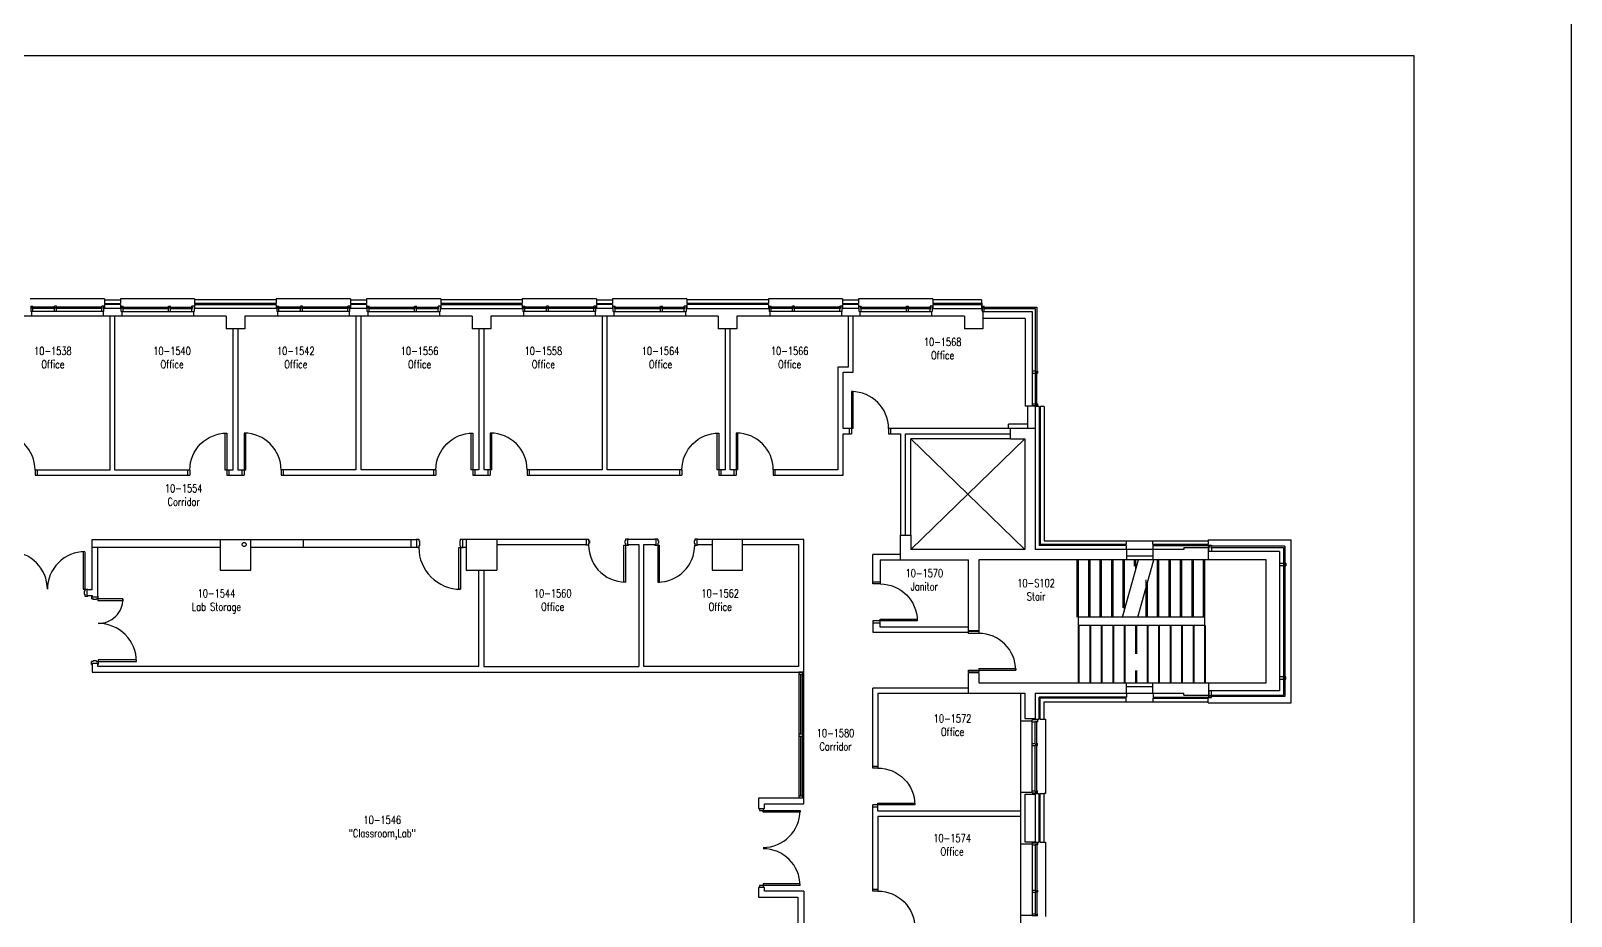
# Model space of a CAD drawing. Extents: x 11182 to 734459, y -1391328 to 152085.
# Drawn here: x 166715 to 204274, y -1089940 to -1068347 of the extents above; entities that cross this region are included whole.
import ezdxf
from ezdxf.enums import TextEntityAlignment as Align

# ---------------------------------------------------------------- set-up
doc = ezdxf.new("R2010")
doc.units = 0
doc.header["$LTSCALE"] = 500
doc.header["$MEASUREMENT"] = 0
doc.layers.add('0_Defpoints', color=106, linetype='CONTINUOUS', plot=False)
for name, color, linetype in [('0_room_data', 7, 'CONTINUOUS'), ('1_Wall_Exist', 251, 'CONTINUOUS'), ('3_Text', 7, 'CONTINUOUS')]:
    doc.layers.add(name, color=color, linetype=linetype)
doc.styles.add('1_200', font='simplex.shx', dxfattribs={"width": 0.75, "height": 460})

# ---------------------------------------------------------------- blocks, each defined once
blk = doc.blocks.new('room_data')
at = {"layer": '3_Text', "style": '1_200', "width": 0.75}
for tag, p in [('ROOMNUM', (0, 0)), ('ROOMUSE', (0, -575))]:
    blk.add_attdef(tag, text='', height=345, dxfattribs=at).set_placement(p, align=Align.MIDDLE_CENTER)

msp = doc.modelspace()

# ---------------------------------------------------------------- linework, layer by layer
at = {"layer": '0_Defpoints'}
msp.add_line((204274, -1033261), (204274, -1136702), dxfattribs=at)
msp.add_lwpolyline([(142803, -1068952), (200437, -1068952), (200437, -1105967), (142803, -1105967)], close=True, dxfattribs=at)
at = {"layer": '1_Wall_Exist'}
for p, q in [((168510, -1074882), (166700, -1074882)), ((168510, -1074882), (168510, -1074997)), ((168510, -1074907), (168900, -1074907)), ((168900, -1074882), (168900, -1074997)), ((170710, -1074882), (168900, -1074882)), ((170710, -1074882), (170710, -1074997)), ((172700, -1074907), (170710, -1074907)), ((172700, -1074882), (172700, -1074997)), ((174510, -1074882), (172700, -1074882)), ((174510, -1074882), (174510, -1074997)), ((174510, -1074907), (174900, -1074907)), ((174900, -1074882), (174900, -1074997)), ((176710, -1074882), (174900, -1074882)), ((176710, -1074882), (176710, -1074997)), ((178700, -1074907), (176710, -1074907)), ((178700, -1074882), (178700, -1074997)), ((180510, -1074882), (178700, -1074882)), ((180510, -1074882), (180510, -1074997)), ((180510, -1074907), (180900, -1074907)), ((180900, -1074882), (180900, -1074997)), ((182710, -1074882), (180900, -1074882)), ((182710, -1074882), (182710, -1074997)), ((184700, -1074907), (182710, -1074907)), ((184700, -1074882), (184700, -1074997)), ((186510, -1074882), (184700, -1074882)), ((186510, -1074882), (186510, -1074997)), ((186510, -1074907), (186900, -1074907)), ((186900, -1074882), (186900, -1074997)), ((188710, -1074882), (186900, -1074882)), ((188710, -1074882), (188710, -1074997)), ((189900, -1074907), (188710, -1074907)), ((189900, -1074907), (189900, -1074997)), ((171479, -1075303), (165931, -1075303)), ((166715, -1075066), (166715, -1075195)), ((166715, -1075066), (166765, -1075066)), ((168495, -1075195), (166715, -1075195)), ((166731, -1075195), (166731, -1075303)), ((167304, -1075085), (166752, -1075085)), ((166752, -1075122), (166752, -1075085)), ((167304, -1075122), (166752, -1075122)), ((166765, -1075085), (166765, -1075066)), ((166765, -1075195), (166765, -1075122)), ((167340, -1075066), (167290, -1075066)), ((167290, -1075085), (167290, -1075066)), ((167290, -1075195), (167290, -1075122)), ((167304, -1075122), (167304, -1075085)), ((168459, -1075085), (167329, -1075085)), ((167329, -1075122), (167329, -1075085)), ((168459, -1075122), (167329, -1075122)), ((167340, -1075085), (167340, -1075066)), ((167340, -1075195), (167340, -1075122)), ((168495, -1075066), (168445, -1075066)), ((168445, -1075085), (168445, -1075066)), ((168445, -1075195), (168445, -1075122)), ((168459, -1075122), (168459, -1075085)), ((168479, -1075195), (168479, -1075303)), ((168495, -1075195), (168495, -1075066)), ((168915, -1075122), (168495, -1075122)), ((168510, -1074997), (168900, -1074997)), ((168900, -1075022), (168510, -1075022)), ((168510, -1075022), (168510, -1075122)), ((168643, -1075303), (168643, -1079058)), ((168768, -1079058), (168768, -1075303)), ((168900, -1075022), (168900, -1075122)), ((168915, -1075066), (168965, -1075066)), ((168915, -1075195), (168915, -1075066)), ((168915, -1075195), (170695, -1075195)), ((168931, -1075195), (168931, -1075303)), ((168952, -1075085), (170082, -1075085)), ((168952, -1075122), (168952, -1075085)), ((168952, -1075122), (170082, -1075122)), ((168965, -1075085), (168965, -1075066)), ((168965, -1075195), (168965, -1075122)), ((170070, -1075066), (170120, -1075066)), ((170070, -1075085), (170070, -1075066)), ((170070, -1075195), (170070, -1075122)), ((170082, -1075122), (170082, -1075085)), ((170107, -1075085), (170659, -1075085)), ((170107, -1075122), (170107, -1075085)), ((170107, -1075122), (170659, -1075122)), ((170120, -1075085), (170120, -1075066)), ((170120, -1075195), (170120, -1075122)), ((170695, -1075066), (170645, -1075066)), ((170645, -1075085), (170645, -1075066)), ((170645, -1075195), (170645, -1075122)), ((170659, -1075122), (170659, -1075085)), ((170679, -1075195), (170679, -1075303)), ((170695, -1075066), (170695, -1075195)), ((172715, -1075122), (170695, -1075122)), ((172700, -1074997), (170710, -1074997)), ((170710, -1075022), (172700, -1075022)), ((170710, -1075022), (170710, -1075122)), ((171479, -1075303), (171479, -1075613)), ((171931, -1075303), (171931, -1075613)), ((177479, -1075303), (171931, -1075303)), ((172700, -1075022), (172700, -1075122)), ((172715, -1075066), (172715, -1075195)), ((172715, -1075066), (172765, -1075066)), ((174495, -1075195), (172715, -1075195)), ((172731, -1075195), (172731, -1075303)), ((173304, -1075085), (172752, -1075085)), ((172752, -1075122), (172752, -1075085)), ((173304, -1075122), (172752, -1075122)), ((172765, -1075085), (172765, -1075066)), ((172765, -1075195), (172765, -1075122)), ((173340, -1075066), (173290, -1075066)), ((173290, -1075085), (173290, -1075066)), ((173290, -1075195), (173290, -1075122)), ((173304, -1075122), (173304, -1075085)), ((174459, -1075085), (173329, -1075085)), ((173329, -1075122), (173329, -1075085)), ((174459, -1075122), (173329, -1075122)), ((173340, -1075085), (173340, -1075066)), ((173340, -1075195), (173340, -1075122)), ((174495, -1075066), (174445, -1075066)), ((174445, -1075085), (174445, -1075066)), ((174445, -1075195), (174445, -1075122)), ((174459, -1075122), (174459, -1075085)), ((174479, -1075195), (174479, -1075303)), ((174495, -1075195), (174495, -1075066)), ((174915, -1075122), (174495, -1075122)), ((174510, -1074997), (174900, -1074997)), ((174900, -1075022), (174510, -1075022)), ((174510, -1075022), (174510, -1075122)), ((174643, -1075303), (174643, -1079057)), ((174768, -1079057), (174768, -1075303)), ((174900, -1075022), (174900, -1075122)), ((174915, -1075066), (174965, -1075066)), ((174915, -1075195), (174915, -1075066)), ((174915, -1075195), (176695, -1075195)), ((174931, -1075195), (174931, -1075303)), ((174952, -1075085), (176082, -1075085)), ((174952, -1075122), (174952, -1075085)), ((174952, -1075122), (176082, -1075122)), ((174965, -1075085), (174965, -1075066)), ((174965, -1075195), (174965, -1075122)), ((176070, -1075066), (176120, -1075066)), ((176070, -1075085), (176070, -1075066)), ((176070, -1075195), (176070, -1075122)), ((176082, -1075122), (176082, -1075085)), ((176107, -1075085), (176659, -1075085)), ((176107, -1075122), (176107, -1075085)), ((176107, -1075122), (176659, -1075122)), ((176120, -1075085), (176120, -1075066)), ((176120, -1075195), (176120, -1075122)), ((176695, -1075066), (176645, -1075066)), ((176645, -1075085), (176645, -1075066)), ((176645, -1075195), (176645, -1075122)), ((176659, -1075122), (176659, -1075085)), ((176679, -1075195), (176679, -1075303)), ((176695, -1075066), (176695, -1075195)), ((176695, -1075122), (178715, -1075122)), ((178700, -1074997), (176710, -1074997)), ((176710, -1075022), (178700, -1075022)), ((176710, -1075022), (176710, -1075122)), ((177479, -1075303), (177479, -1075613)), ((177931, -1075303), (177931, -1075613)), ((183479, -1075303), (177931, -1075303)), ((178700, -1075022), (178700, -1075122)), ((178715, -1075066), (178715, -1075195)), ((178715, -1075066), (178765, -1075066)), ((180495, -1075195), (178715, -1075195)), ((178731, -1075195), (178731, -1075303)), ((179304, -1075085), (178752, -1075085)), ((178752, -1075122), (178752, -1075085)), ((179304, -1075122), (178752, -1075122)), ((178765, -1075085), (178765, -1075066)), ((178765, -1075195), (178765, -1075122)), ((179340, -1075066), (179290, -1075066)), ((179290, -1075085), (179290, -1075066)), ((179290, -1075195), (179290, -1075122)), ((179304, -1075122), (179304, -1075085)), ((180459, -1075085), (179329, -1075085)), ((179329, -1075122), (179329, -1075085)), ((180459, -1075122), (179329, -1075122)), ((179340, -1075085), (179340, -1075066)), ((179340, -1075195), (179340, -1075122)), ((180495, -1075066), (180445, -1075066)), ((180445, -1075085), (180445, -1075066)), ((180445, -1075195), (180445, -1075122)), ((180459, -1075122), (180459, -1075085)), ((180479, -1075195), (180479, -1075303)), ((180495, -1075195), (180495, -1075066)), ((180915, -1075122), (180495, -1075122)), ((180510, -1074997), (180900, -1074997)), ((180900, -1075022), (180510, -1075022)), ((180510, -1075022), (180510, -1075122)), ((180643, -1075303), (180643, -1079056)), ((180768, -1079056), (180768, -1075303)), ((180900, -1075022), (180900, -1075122)), ((180915, -1075066), (180965, -1075066)), ((180915, -1075195), (180915, -1075066)), ((180915, -1075195), (182695, -1075195)), ((180931, -1075195), (180931, -1075303)), ((180952, -1075085), (182082, -1075085)), ((180952, -1075122), (180952, -1075085)), ((180952, -1075122), (182082, -1075122)), ((180965, -1075085), (180965, -1075066)), ((180965, -1075195), (180965, -1075122)), ((182070, -1075066), (182120, -1075066)), ((182070, -1075085), (182070, -1075066)), ((182070, -1075195), (182070, -1075122)), ((182082, -1075122), (182082, -1075085)), ((182107, -1075085), (182659, -1075085)), ((182107, -1075122), (182107, -1075085)), ((182107, -1075122), (182659, -1075122)), ((182120, -1075085), (182120, -1075066)), ((182120, -1075195), (182120, -1075122)), ((182695, -1075066), (182645, -1075066)), ((182645, -1075085), (182645, -1075066)), ((182645, -1075195), (182645, -1075122)), ((182659, -1075122), (182659, -1075085)), ((182679, -1075195), (182679, -1075303)), ((182695, -1075066), (182695, -1075195)), ((182695, -1075122), (184715, -1075122)), ((184700, -1074997), (182710, -1074997)), ((184700, -1075022), (182710, -1075022)), ((182710, -1075022), (182710, -1075122)), ((183479, -1075303), (183479, -1075613)), ((183931, -1075303), (183931, -1075613)), ((189479, -1075303), (183931, -1075303)), ((184700, -1075022), (184700, -1075122)), ((184715, -1075066), (184715, -1075195)), ((184715, -1075066), (184765, -1075066)), ((186495, -1075195), (184715, -1075195)), ((184731, -1075195), (184731, -1075303)), ((185304, -1075085), (184752, -1075085)), ((184752, -1075122), (184752, -1075085)), ((185304, -1075122), (184752, -1075122)), ((184765, -1075085), (184765, -1075066)), ((184765, -1075195), (184765, -1075122)), ((185340, -1075066), (185290, -1075066)), ((185290, -1075085), (185290, -1075066)), ((185290, -1075195), (185290, -1075122)), ((185304, -1075122), (185304, -1075085)), ((186459, -1075085), (185329, -1075085)), ((185329, -1075122), (185329, -1075085)), ((186459, -1075122), (185329, -1075122)), ((185340, -1075085), (185340, -1075066)), ((185340, -1075195), (185340, -1075122)), ((186495, -1075066), (186445, -1075066)), ((186445, -1075085), (186445, -1075066)), ((186445, -1075195), (186445, -1075122)), ((186459, -1075122), (186459, -1075085)), ((186479, -1075195), (186479, -1075303)), ((186495, -1075195), (186495, -1075066)), ((186915, -1075122), (186495, -1075122)), ((186510, -1074997), (186900, -1074997)), ((186900, -1075022), (186510, -1075022)), ((186510, -1075022), (186510, -1075122)), ((186643, -1075303), (186643, -1076547)), ((186768, -1076672), (186768, -1075303)), ((186900, -1075022), (186900, -1075122)), ((186915, -1075066), (186965, -1075066)), ((186915, -1075195), (186915, -1075066)), ((186915, -1075195), (188695, -1075195)), ((186931, -1075195), (186931, -1075303)), ((186952, -1075085), (188082, -1075085)), ((186952, -1075122), (186952, -1075085)), ((186952, -1075122), (188082, -1075122)), ((186965, -1075085), (186965, -1075066)), ((186965, -1075195), (186965, -1075122)), ((188070, -1075066), (188120, -1075066)), ((188070, -1075085), (188070, -1075066)), ((188070, -1075195), (188070, -1075122)), ((188082, -1075122), (188082, -1075085)), ((188107, -1075085), (188659, -1075085)), ((188107, -1075122), (188107, -1075085)), ((188107, -1075122), (188659, -1075122)), ((188120, -1075085), (188120, -1075066)), ((188120, -1075195), (188120, -1075122)), ((188695, -1075066), (188645, -1075066)), ((188645, -1075085), (188645, -1075066)), ((188645, -1075195), (188645, -1075122)), ((188659, -1075122), (188659, -1075085)), ((188679, -1075195), (188679, -1075303)), ((188695, -1075066), (188695, -1075195)), ((188695, -1075122), (189915, -1075122)), ((189900, -1074997), (188710, -1074997)), ((188710, -1075022), (189900, -1075022)), ((188710, -1075022), (188710, -1075122)), ((189479, -1075303), (189479, -1075613)), ((189900, -1075022), (189900, -1075122)), ((189902, -1075001), (189902, -1074992)), ((189902, -1074992), (189908, -1074992)), ((189903, -1075001), (189902, -1075001)), ((189907, -1074993), (189903, -1074993)), ((189903, -1074993), (189903, -1075001)), ((189912, -1075178), (189907, -1074993)), ((189908, -1074992), (189913, -1075177)), ((189927, -1075178), (189912, -1075178)), ((189913, -1075177), (189927, -1075177)), ((189915, -1075066), (189965, -1075066)), ((189915, -1075066), (189915, -1075195)), ((189915, -1075195), (191132, -1075195)), ((189927, -1075177), (189927, -1075178)), ((189931, -1075197), (189931, -1075613)), ((189952, -1075085), (191242, -1075085)), ((189952, -1075122), (189952, -1075085)), ((189952, -1075122), (191205, -1075122)), ((189965, -1075085), (189965, -1075066)), ((189965, -1075195), (189965, -1075122)), ((191132, -1075195), (191132, -1077493)), ((191205, -1075122), (191205, -1076654)), ((191242, -1075085), (191242, -1076654)), ((171931, -1075613), (171479, -1075613)), ((171643, -1075613), (171643, -1079058)), ((171768, -1079058), (171768, -1075613)), ((177931, -1075613), (177479, -1075613)), ((177643, -1075613), (177643, -1079057)), ((177768, -1079057), (177768, -1075613)), ((183931, -1075613), (183479, -1075613)), ((183643, -1075613), (183643, -1079056)), ((183768, -1079056), (183768, -1075613)), ((189931, -1075613), (189479, -1075613)), ((190964, -1075363), (189931, -1075363)), ((190964, -1075363), (190964, -1077503)), ((186643, -1076547), (186396, -1076547)), ((186396, -1076547), (186396, -1079055)), ((186521, -1076672), (186768, -1076672)), ((186521, -1078047), (186521, -1076672)), ((191132, -1076643), (191205, -1076643)), ((191132, -1076693), (191205, -1076693)), ((191205, -1076654), (191242, -1076654)), ((191205, -1076679), (191205, -1077454)), ((191205, -1076679), (191242, -1076679)), ((191242, -1076643), (191261, -1076643)), ((191242, -1077454), (191242, -1076679)), ((191242, -1076693), (191261, -1076693)), ((191261, -1076643), (191261, -1076693)), ((186770, -1077147), (186730, -1077147)), ((186730, -1077147), (186730, -1078172)), ((186770, -1078047), (186770, -1077147)), ((191205, -1077503), (190964, -1077503)), ((191024, -1078047), (191024, -1077503)), ((191132, -1077443), (191205, -1077443)), ((191261, -1077493), (191132, -1077493)), ((191205, -1077454), (191242, -1077454)), ((191205, -1077502), (191205, -1080997)), ((191305, -1077508), (191205, -1077508)), ((191242, -1077443), (191261, -1077443)), ((191261, -1077443), (191261, -1077493)), ((191305, -1077507), (191305, -1080897)), ((191420, -1077507), (191330, -1077507)), ((191330, -1077507), (191330, -1080872)), ((191420, -1077507), (191420, -1080782)), ((191024, -1077939), (190558, -1077939)), ((190558, -1078047), (190558, -1077939)), ((171453, -1079058), (171453, -1078158)), ((171453, -1078158), (171493, -1078158)), ((171493, -1078158), (171493, -1079183)), ((171958, -1078158), (171918, -1078158)), ((171918, -1078158), (171918, -1079183)), ((171958, -1079058), (171958, -1078158)), ((177453, -1079057), (177453, -1078157)), ((177453, -1078157), (177493, -1078157)), ((177493, -1078157), (177493, -1079182)), ((177958, -1078157), (177918, -1078157)), ((177918, -1078157), (177918, -1079182)), ((177958, -1079057), (177958, -1078157)), ((183453, -1079056), (183453, -1078156)), ((183453, -1078156), (183493, -1078156)), ((183493, -1078156), (183493, -1079181)), ((183958, -1078156), (183918, -1078156)), ((183918, -1078156), (183918, -1079181)), ((183958, -1079056), (183958, -1078156)), ((186770, -1078047), (186521, -1078047)), ((186521, -1078172), (186730, -1078172)), ((186521, -1079180), (186521, -1078172)), ((186680, -1078172), (186680, -1078047)), ((191205, -1078047), (187630, -1078047)), ((187630, -1078047), (187630, -1078172)), ((187630, -1078172), (187920, -1078172)), ((187680, -1078047), (187680, -1078172)), ((187920, -1078172), (187920, -1080647)), ((188045, -1078172), (190605, -1078172)), ((188045, -1080647), (188045, -1078172)), ((190955, -1080997), (188171, -1078297)), ((188171, -1080997), (190955, -1078297)), ((188171, -1080647), (188171, -1078297)), ((190605, -1078297), (188171, -1078297)), ((190605, -1078297), (190605, -1078047)), ((190605, -1078297), (190955, -1078297)), ((190955, -1078297), (190955, -1080997)), ((168643, -1079058), (166818, -1079058)), ((166818, -1079058), (166818, -1079183)), ((166868, -1079058), (166868, -1079183)), ((170593, -1079058), (168768, -1079058)), ((170543, -1079183), (170543, -1079058)), ((170593, -1079058), (170593, -1079183)), ((171643, -1079058), (171453, -1079058)), ((171543, -1079058), (171543, -1079183)), ((171958, -1079058), (171768, -1079058)), ((171868, -1079183), (171868, -1079058)), ((174643, -1079057), (172818, -1079057)), ((172818, -1079057), (172818, -1079182)), ((172868, -1079057), (172868, -1079182)), ((176593, -1079057), (174768, -1079057)), ((176543, -1079182), (176543, -1079057)), ((176593, -1079057), (176593, -1079182)), ((177643, -1079057), (177453, -1079057)), ((177543, -1079057), (177543, -1079182)), ((177958, -1079057), (177768, -1079057)), ((177868, -1079182), (177868, -1079057)), ((180643, -1079056), (178818, -1079056)), ((178818, -1079056), (178818, -1079181)), ((178868, -1079056), (178868, -1079181)), ((182593, -1079056), (180768, -1079056)), ((182543, -1079181), (182543, -1079056)), ((182593, -1079056), (182593, -1079181)), ((183643, -1079056), (183453, -1079056)), ((183543, -1079056), (183543, -1079181)), ((183958, -1079056), (183768, -1079056)), ((183868, -1079181), (183868, -1079056)), ((186396, -1079055), (184818, -1079055)), ((184818, -1079055), (184818, -1079180)), ((184868, -1079180), (184868, -1079055)), ((190955, -1078797), (190955, -1080997)), ((166818, -1079183), (170593, -1079183)), ((171493, -1079183), (171918, -1079183)), ((172818, -1079182), (176593, -1079182)), ((177493, -1079182), (177918, -1079182)), ((178818, -1079181), (182593, -1079181)), ((183493, -1079181), (183918, -1079181)), ((184818, -1079180), (186521, -1079180)), ((168209, -1081978), (168209, -1080754)), ((168209, -1080754), (176128, -1080754)), ((168209, -1080938), (171335, -1080938)), ((168348, -1082150), (168348, -1080938)), ((171335, -1080754), (171335, -1081497)), ((172080, -1081497), (172080, -1080754)), ((172080, -1080754), (172080, -1080754)), ((172080, -1080938), (176128, -1080938)), ((173353, -1080754), (173353, -1080938)), ((175992, -1080938), (175992, -1080754)), ((176109, -1080754), (176109, -1080741)), ((176109, -1080741), (176177, -1080741)), ((176109, -1080951), (176109, -1080938)), ((176128, -1080938), (176128, -1080754)), ((176177, -1080741), (176177, -1080786)), ((176177, -1080786), (176193, -1080786)), ((176193, -1080904), (176177, -1080904)), ((176177, -1080904), (176177, -1080951)), ((176193, -1080786), (176193, -1080904)), ((177176, -1080786), (177176, -1080904)), ((177176, -1080786), (177193, -1080786)), ((177193, -1080904), (177176, -1080904)), ((177193, -1080786), (177193, -1080741)), ((177193, -1080741), (177261, -1080741)), ((177193, -1080904), (177193, -1081965)), ((177242, -1080754), (177242, -1080938)), ((180268, -1080754), (177242, -1080754)), ((177242, -1080938), (177341, -1080938)), ((177261, -1080741), (177261, -1080754)), ((177261, -1080938), (177261, -1080951)), ((177331, -1080754), (177331, -1081497)), ((177341, -1080938), (177341, -1080754)), ((178076, -1080754), (178076, -1081497)), ((178076, -1080754), (178076, -1080754)), ((178076, -1080877), (180268, -1080877)), ((180249, -1080741), (180317, -1080741)), ((180249, -1080754), (180249, -1080741)), ((180249, -1080892), (180249, -1080877)), ((180317, -1080892), (180249, -1080892)), ((180268, -1080877), (180268, -1080754)), ((180317, -1080741), (180317, -1080786)), ((180317, -1080786), (180334, -1080786)), ((180334, -1080845), (180317, -1080845)), ((180317, -1080845), (180317, -1080892)), ((180334, -1080786), (180334, -1080845)), ((181173, -1081792), (181173, -1080892)), ((181173, -1080892), (181287, -1080892)), ((181217, -1080786), (181202, -1080786)), ((181202, -1080786), (181202, -1080845)), ((181217, -1080845), (181202, -1080845)), ((181287, -1080741), (181217, -1080741)), ((181217, -1080741), (181217, -1080786)), ((181217, -1080845), (181217, -1081792)), ((181268, -1080754), (181268, -1080877)), ((181952, -1080754), (181268, -1080754)), ((181268, -1080877), (181539, -1080877)), ((181287, -1080741), (181287, -1080754)), ((181287, -1080877), (181287, -1080892)), ((181539, -1080877), (181539, -1083846)), ((181664, -1083846), (181664, -1080877)), ((181664, -1080877), (181952, -1080877)), ((182003, -1080741), (181935, -1080741)), ((181935, -1080741), (181935, -1080754)), ((181935, -1080877), (181935, -1080892)), ((181935, -1080892), (182048, -1080892)), ((181952, -1080754), (181952, -1080877)), ((182003, -1080741), (182003, -1080786)), ((182003, -1080786), (182020, -1080786)), ((182003, -1080845), (182003, -1081792)), ((182003, -1080845), (182020, -1080845)), ((182020, -1080786), (182020, -1080845)), ((182048, -1081792), (182048, -1080892)), ((182903, -1080786), (182886, -1080786)), ((182886, -1080786), (182886, -1080845)), ((182886, -1080845), (182903, -1080845)), ((182973, -1080741), (182903, -1080741)), ((182903, -1080741), (182903, -1080786)), ((182903, -1080845), (182903, -1080892)), ((182903, -1080892), (182973, -1080892)), ((182954, -1080754), (182954, -1080877)), ((185561, -1080754), (182954, -1080754)), ((182954, -1080877), (183329, -1080877)), ((182973, -1080754), (182973, -1080741)), ((182973, -1080892), (182973, -1080877)), ((183329, -1080754), (183329, -1081497)), ((184072, -1080754), (184072, -1080754)), ((184072, -1081497), (184072, -1080754)), ((184072, -1080877), (185436, -1080877)), ((185436, -1080877), (185436, -1083846)), ((185561, -1087203), (185561, -1080754)), ((187920, -1080647), (188171, -1080647)), ((187921, -1081243), (187921, -1080647)), ((187921, -1081247), (187921, -1080647)), ((188171, -1080647), (188171, -1080997)), ((193425, -1080897), (191305, -1080897)), ((193425, -1080872), (191330, -1080872)), ((191420, -1080782), (195425, -1080782)), ((193425, -1080782), (193425, -1080872)), ((193425, -1080897), (193425, -1080997)), ((194075, -1080872), (194075, -1080782)), ((195425, -1080872), (194075, -1080872)), ((194075, -1080897), (194075, -1080997)), ((194075, -1080897), (195430, -1080897)), ((195425, -1080757), (195425, -1080872)), ((195425, -1080757), (197450, -1080757)), ((195430, -1081247), (195430, -1080897)), ((195440, -1080916), (195440, -1080888)), ((195440, -1080888), (195504, -1080888)), ((195458, -1080916), (195440, -1080916)), ((195458, -1080947), (195458, -1080916)), ((195486, -1080916), (195486, -1080947)), ((197292, -1080916), (195486, -1080916)), ((195504, -1080888), (195504, -1080916)), ((197292, -1080916), (197292, -1084579)), ((197450, -1084737), (197450, -1080757)), ((168035, -1081050), (167991, -1081050)), ((167991, -1081050), (167991, -1081965)), ((168035, -1081050), (168035, -1082012)), ((176177, -1080951), (176109, -1080951)), ((177149, -1081965), (177149, -1080951)), ((177149, -1080951), (177261, -1080951)), ((187921, -1081122), (187244, -1081122)), ((187244, -1081837), (187244, -1081122)), ((187428, -1081247), (189580, -1081247)), ((187428, -1081247), (187428, -1081837)), ((187921, -1081247), (187921, -1081122)), ((190955, -1080997), (188171, -1080997)), ((189580, -1083042), (189580, -1081247)), ((189830, -1081247), (189830, -1082982)), ((196835, -1081247), (189830, -1081247)), ((194830, -1080997), (191205, -1080997)), ((192230, -1082647), (192230, -1081247)), ((192255, -1081247), (192255, -1084247)), ((192510, -1082647), (192510, -1081247)), ((192535, -1081247), (192535, -1082647)), ((192790, -1082647), (192790, -1081247)), ((192815, -1081247), (192815, -1082647)), ((193070, -1082647), (193070, -1081247)), ((193095, -1081247), (193095, -1082647)), ((193337, -1082647), (193724, -1081247)), ((193350, -1082417), (193350, -1081247)), ((193375, -1081247), (193375, -1082507)), ((193430, -1080997), (193430, -1081247)), ((194070, -1081158), (193430, -1081158)), ((193630, -1081405), (193630, -1081247)), ((193655, -1081247), (193655, -1081496)), ((193709, -1082647), (194097, -1081247)), ((194070, -1080997), (194070, -1081247)), ((194190, -1082647), (194190, -1081247)), ((194215, -1081247), (194215, -1082647)), ((194470, -1082647), (194470, -1081247)), ((194495, -1081247), (194495, -1082647)), ((194750, -1082647), (194750, -1081247)), ((194775, -1081247), (194775, -1082647)), ((194830, -1080947), (195430, -1080947)), ((194830, -1080947), (194830, -1080997)), ((195030, -1082647), (195030, -1081247)), ((195055, -1081247), (195055, -1082647)), ((195310, -1082647), (195310, -1081247)), ((195335, -1081247), (195335, -1084247)), ((195440, -1081049), (195440, -1080947)), ((195440, -1080947), (195458, -1080947)), ((197159, -1081049), (195440, -1081049)), ((195486, -1080947), (195504, -1080947)), ((195497, -1080947), (197260, -1080947)), ((195504, -1080947), (195504, -1081049)), ((196835, -1084247), (196835, -1081247)), ((197159, -1081049), (197159, -1084446)), ((197260, -1080947), (197260, -1084547)), ((171335, -1081497), (172080, -1081497)), ((177331, -1081497), (178076, -1081497)), ((177642, -1083846), (177642, -1081497)), ((177765, -1081497), (177765, -1083846)), ((183329, -1081497), (184072, -1081497)), ((197159, -1081332), (197260, -1081332)), ((197260, -1081396), (197159, -1081396)), ((197260, -1081332), (197260, -1081350)), ((197260, -1081350), (197292, -1081350)), ((197292, -1081378), (197260, -1081378)), ((197260, -1081378), (197260, -1081396)), ((197292, -1081332), (197320, -1081332)), ((197292, -1081350), (197292, -1081332)), ((197320, -1081396), (197292, -1081396)), ((197320, -1081332), (197320, -1081396)), ((167991, -1081965), (168103, -1081965)), ((168035, -1082012), (168018, -1082012)), ((168018, -1082012), (168018, -1082086)), ((168209, -1081978), (168084, -1081978)), ((168084, -1081978), (168084, -1082120)), ((168103, -1081978), (168103, -1081965)), ((177193, -1081965), (177149, -1081965)), ((181217, -1081792), (181173, -1081792)), ((182003, -1081792), (182048, -1081792)), ((187244, -1081787), (187428, -1081787)), ((187428, -1081837), (187244, -1081837)), ((193910, -1082647), (193910, -1081740)), ((193935, -1081831), (193935, -1082647)), ((168018, -1082086), (168035, -1082086)), ((168035, -1082086), (168035, -1082133)), ((168035, -1082133), (168103, -1082133)), ((168084, -1082120), (168209, -1082120)), ((168103, -1082120), (168103, -1082133)), ((168196, -1082131), (168209, -1082131)), ((168196, -1082131), (168196, -1082200)), ((168240, -1082200), (168196, -1082200)), ((168209, -1082120), (168209, -1082150)), ((168209, -1082150), (168348, -1082150)), ((168240, -1082215), (168240, -1082200)), ((168317, -1082215), (168240, -1082215)), ((168963, -1082200), (168317, -1082200)), ((168317, -1082215), (168317, -1082200)), ((168348, -1082131), (168361, -1082131)), ((168361, -1082245), (168361, -1082131)), ((168963, -1082245), (168361, -1082245)), ((168963, -1082200), (168963, -1082245)), ((187244, -1082737), (187244, -1083012)), ((188328, -1082737), (187244, -1082737)), ((187244, -1082787), (187428, -1082787)), ((187428, -1082887), (187428, -1082697)), ((187428, -1082697), (188328, -1082697)), ((188328, -1082697), (188328, -1082737)), ((195335, -1082647), (192255, -1082647)), ((187244, -1083012), (189580, -1083012)), ((189580, -1082887), (187428, -1082887)), ((189830, -1082982), (189580, -1082982)), ((189580, -1082992), (189830, -1082992)), ((189830, -1083042), (189580, -1083042)), ((189830, -1082992), (189830, -1083042)), ((195335, -1082847), (192255, -1082847)), ((192280, -1084247), (192280, -1082847)), ((192535, -1082847), (192535, -1084247)), ((192560, -1084247), (192560, -1082847)), ((192815, -1082847), (192815, -1084247)), ((192840, -1084247), (192840, -1082847)), ((193095, -1082847), (193095, -1084247)), ((193120, -1084247), (193120, -1082847)), ((193375, -1082847), (193375, -1084247)), ((193400, -1084247), (193400, -1082847)), ((193655, -1082847), (193655, -1083545)), ((193680, -1083545), (193680, -1082847)), ((193935, -1082847), (193935, -1084247)), ((193960, -1084247), (193960, -1082847)), ((194215, -1082847), (194215, -1084247)), ((194240, -1084247), (194240, -1082847)), ((194495, -1082847), (194495, -1084247)), ((194520, -1084247), (194520, -1082847)), ((194775, -1082847), (194775, -1084247)), ((194800, -1084247), (194800, -1082847)), ((195055, -1082847), (195055, -1084247)), ((195080, -1084247), (195080, -1082847)), ((195360, -1084247), (195360, -1082847)), ((168196, -1083800), (168196, -1083730)), ((168240, -1083730), (168196, -1083730)), ((168196, -1083800), (168209, -1083800)), ((168348, -1083780), (168209, -1083780)), ((168209, -1083780), (168209, -1083986)), ((168240, -1083730), (168240, -1083715)), ((168317, -1083715), (168240, -1083715)), ((168317, -1083715), (168317, -1083730)), ((168317, -1083730), (169291, -1083730)), ((168348, -1083846), (168348, -1083780)), ((168361, -1083800), (168348, -1083800)), ((177642, -1083846), (168348, -1083846)), ((169291, -1083685), (168361, -1083685)), ((168361, -1083685), (168361, -1083800)), ((169291, -1083730), (169291, -1083685)), ((177765, -1083846), (181539, -1083846)), ((185436, -1083846), (181664, -1083846)), ((189580, -1083942), (190730, -1083942)), ((189580, -1083992), (189580, -1083942)), ((189830, -1083897), (190730, -1083897)), ((189830, -1083897), (189830, -1083992)), ((190730, -1083897), (190730, -1083942)), ((193655, -1083945), (193655, -1084247)), ((193680, -1084247), (193680, -1083945)), ((168209, -1083986), (185561, -1083986)), ((185441, -1083986), (185441, -1087063)), ((185540, -1083988), (185441, -1083988)), ((185441, -1084039), (185540, -1084039)), ((185479, -1084039), (185479, -1085500)), ((185502, -1085500), (185502, -1084039)), ((185540, -1087063), (185540, -1083986)), ((189830, -1083992), (189580, -1083992)), ((189830, -1084002), (189580, -1084002)), ((189580, -1084502), (189580, -1084002)), ((189830, -1084002), (189830, -1084247)), ((189830, -1084247), (196835, -1084247)), ((193430, -1084497), (193430, -1084247)), ((194070, -1084497), (194070, -1084247)), ((195430, -1084247), (195430, -1084597)), ((197260, -1084099), (197159, -1084099)), ((197159, -1084163), (197260, -1084163)), ((197260, -1084117), (197260, -1084099)), ((197292, -1084117), (197260, -1084117)), ((197260, -1084163), (197260, -1084145)), ((197260, -1084145), (197292, -1084145)), ((197320, -1084099), (197292, -1084099)), ((197292, -1084145), (197292, -1084163)), ((197292, -1084163), (197320, -1084163)), ((197320, -1084163), (197320, -1084099)), ((189580, -1084377), (187244, -1084377)), ((187244, -1086327), (187244, -1084377)), ((187369, -1084502), (189580, -1084502)), ((187369, -1084502), (187369, -1086327)), ((189580, -1084497), (190955, -1084497)), ((190847, -1084497), (190847, -1094712)), ((190955, -1084497), (190955, -1085122)), ((191205, -1084497), (191205, -1085122)), ((191205, -1084497), (194830, -1084497)), ((193430, -1084597), (191305, -1084597)), ((191305, -1085137), (191305, -1084597)), ((193425, -1084622), (191330, -1084622)), ((191330, -1085137), (191330, -1084622)), ((193425, -1084712), (193425, -1084622)), ((193430, -1084337), (194070, -1084337)), ((193430, -1084497), (193430, -1084597)), ((194075, -1084622), (194075, -1084712)), ((194075, -1084622), (195425, -1084622)), ((194080, -1084497), (194080, -1084597)), ((194080, -1084597), (195430, -1084597)), ((194830, -1084547), (194830, -1084497)), ((194830, -1084547), (195430, -1084547)), ((195425, -1084737), (195425, -1084622)), ((197159, -1084446), (195440, -1084446)), ((195440, -1084446), (195440, -1084547)), ((195440, -1084547), (195458, -1084547)), ((195458, -1084579), (195440, -1084579)), ((195440, -1084579), (195440, -1084607)), ((195440, -1084607), (195504, -1084607)), ((195458, -1084547), (195458, -1084579)), ((195486, -1084579), (195486, -1084547)), ((195486, -1084547), (195504, -1084547)), ((197292, -1084579), (195486, -1084579)), ((195497, -1084547), (197260, -1084547)), ((195504, -1084547), (195504, -1084446)), ((195504, -1084607), (195504, -1084579)), ((191420, -1084712), (195425, -1084712)), ((191420, -1085137), (191420, -1084712)), ((195425, -1084737), (197450, -1084737)), ((190847, -1085172), (191132, -1085172)), ((190955, -1085122), (191205, -1085122)), ((191132, -1086932), (191132, -1085152)), ((191261, -1085152), (191132, -1085152)), ((191132, -1085202), (191205, -1085202)), ((191205, -1085137), (191305, -1085137)), ((191205, -1085741), (191205, -1085189)), ((191205, -1085189), (191242, -1085189)), ((191242, -1085741), (191242, -1085189)), ((191242, -1085202), (191261, -1085202)), ((191261, -1085152), (191261, -1085202)), ((191330, -1085137), (191420, -1085137)), ((191420, -1085137), (191458, -1085137)), ((191458, -1085137), (191458, -1086947)), ((185540, -1085500), (185441, -1085500)), ((185441, -1085551), (185540, -1085551)), ((185479, -1085551), (185479, -1087012)), ((185502, -1087012), (185502, -1085551)), ((191132, -1085727), (191205, -1085727)), ((191132, -1085777), (191205, -1085777)), ((191205, -1085741), (191242, -1085741)), ((191205, -1086896), (191205, -1085766)), ((191205, -1085766), (191242, -1085766)), ((191242, -1085727), (191261, -1085727)), ((191242, -1086896), (191242, -1085766)), ((191242, -1085777), (191261, -1085777)), ((191261, -1085777), (191261, -1085727)), ((187244, -1086277), (187369, -1086277)), ((187369, -1086327), (187244, -1086327)), ((190847, -1086912), (191132, -1086912)), ((191132, -1086882), (191205, -1086882)), ((191132, -1086932), (191261, -1086932)), ((191205, -1086896), (191242, -1086896)), ((191205, -1086947), (191305, -1086947)), ((191242, -1086882), (191261, -1086882)), ((191261, -1086932), (191261, -1086882)), ((191305, -1088137), (191305, -1086947)), ((191330, -1086947), (191420, -1086947)), ((191330, -1088137), (191330, -1086947)), ((191420, -1088137), (191420, -1086947)), ((191458, -1086947), (191420, -1086947)), ((185561, -1087063), (184462, -1087063)), ((184462, -1087063), (184462, -1087313)), ((184462, -1087313), (184602, -1087313)), ((184481, -1087313), (184481, -1087364)), ((184581, -1087364), (184581, -1087313)), ((184602, -1087203), (185561, -1087203)), ((184602, -1087313), (184602, -1087203)), ((185540, -1087012), (185441, -1087012)), ((188270, -1087227), (187245, -1087227)), ((187245, -1089327), (187245, -1087227)), ((187370, -1087277), (187245, -1087277)), ((187370, -1087377), (187370, -1087187)), ((187370, -1087187), (188270, -1087187)), ((188270, -1087187), (188270, -1087227)), ((190955, -1086962), (191205, -1086962)), ((190955, -1086962), (190955, -1088122)), ((191205, -1086962), (191205, -1088122)), ((184481, -1087364), (185472, -1087364)), ((184572, -1087404), (184572, -1087364)), ((185472, -1087404), (184572, -1087404)), ((185472, -1087364), (185472, -1087404)), ((190847, -1087377), (187370, -1087377)), ((187370, -1087502), (190847, -1087502)), ((187370, -1087502), (187370, -1089327)), ((190847, -1088172), (191132, -1088172)), ((190955, -1088122), (191205, -1088122)), ((191132, -1088152), (191132, -1089932)), ((191132, -1088152), (191261, -1088152)), ((191132, -1088202), (191205, -1088202)), ((191205, -1088137), (191305, -1088137)), ((191205, -1088189), (191205, -1089319)), ((191205, -1088189), (191242, -1088189)), ((191242, -1088189), (191242, -1089319)), ((191242, -1088202), (191261, -1088202)), ((191261, -1088152), (191261, -1088202)), ((191330, -1088137), (191420, -1088137)), ((191420, -1088137), (191458, -1088137)), ((191458, -1088137), (191458, -1089947)), ((184481, -1089194), (184481, -1089243)), ((185472, -1089194), (184481, -1089194)), ((184572, -1089154), (184572, -1089194)), ((185472, -1089154), (184572, -1089154)), ((184581, -1089243), (184581, -1089194)), ((185472, -1089194), (185472, -1089154)), ((184462, -1089243), (184462, -1089474)), ((184602, -1089243), (184462, -1089243)), ((184462, -1089474), (185419, -1089474)), ((184602, -1089332), (184602, -1089243)), ((185561, -1089332), (184602, -1089332)), ((185419, -1089474), (185419, -1090744)), ((185561, -1089332), (185561, -1095491)), ((187245, -1089277), (187370, -1089277)), ((187370, -1089327), (187245, -1089327)), ((191132, -1089307), (191205, -1089307)), ((191132, -1089357), (191205, -1089357)), ((191205, -1089319), (191242, -1089319)), ((191205, -1089344), (191205, -1089896)), ((191205, -1089344), (191242, -1089344)), ((191242, -1089307), (191261, -1089307)), ((191242, -1089344), (191242, -1089896)), ((191242, -1089357), (191261, -1089357)), ((191261, -1089307), (191261, -1089357)), ((190847, -1089912), (191132, -1089912)), ((191132, -1089882), (191205, -1089882)), ((191261, -1089932), (191132, -1089932)), ((191205, -1089896), (191242, -1089896)), ((191242, -1089882), (191261, -1089882)), ((191261, -1089932), (191261, -1089882))]:
    msp.add_line(p, q, dxfattribs=at)
msp.add_circle((171918, -1080874), 49.8, dxfattribs=at)
for centre, radius, start, end in [((186730, -1078047), 900, 0, 90), ((165918, -1079058), 900, 0.0089, 90.0089), ((171918, -1079058), 900, 0.0089, 90.0089), ((177918, -1079057), 900, 0.0089, 90.0089), ((183918, -1079056), 900, 0.0089, 90.0089), ((181217, -1080892), 900, 173.2437, 270), ((182003, -1080892), 900, 270, 0), ((166202, -1081969), 918, 0.213, 89.787), ((168035, -1081965), 915, 89.9863, 180.0137), ((177192, -1080950), 1015, 180.0464, 270.0731), ((168362, -1082200), 600, 269.881, 359.9169), ((168362, -1083729), 929, 359.9641, 90.0359), ((189830, -1083942), 900, 0, 90), ((184568, -1087360), 904, 270.2397, 359.7603), ((184572, -1089194), 900, 0.0092, 89.9908)]:
    msp.add_arc(centre, radius, start, end, dxfattribs=at)
at = {"layer": '1_Wall_Exist', "extrusion": (0, 0, -1)}
for centre, start, end in [((-171493, -1079058), 359.9911, 89.9911), ((-177493, -1079057), 359.9911, 89.9911), ((-183493, -1079056), 359.9911, 89.9911), ((-187428, -1082737), 90, 180), ((-187370, -1087227), 89.9813, 179.9813), ((-187371, -1090227), 89.9813, 179.9813)]:
    msp.add_arc(centre, 900, start, end, dxfattribs=at)

# ---------------------------------------------------------------- block references
at = {"layer": '0_room_data', "xscale": 0.5657139806978375, "yscale": 0.5657139806978375, "zscale": 0.5657139806978375}
for p, values in [((167254, -1076155), {'ROOMNUM': '10-1538', 'ROOMUSE': 'Office'}), ((170159, -1076155), {'ROOMNUM': '10-1540', 'ROOMUSE': 'Office'}), ((173177, -1076155), {'ROOMNUM': '10-1542', 'ROOMUSE': 'Office'}), ((176195, -1076155), {'ROOMNUM': '10-1556', 'ROOMUSE': 'Office'}), ((179213, -1076155), {'ROOMNUM': '10-1558', 'ROOMUSE': 'Office'}), ((182070, -1076155), {'ROOMNUM': '10-1564', 'ROOMUSE': 'Office'}), ((185218, -1076155), {'ROOMNUM': '10-1566', 'ROOMUSE': 'Office'}), ((188948, -1075936), {'ROOMNUM': '10-1568', 'ROOMUSE': 'Office'}), ((170443, -1079506), {'ROOMNUM': '10-1554', 'ROOMUSE': 'Corridor'}), ((188502, -1081574), {'ROOMNUM': '10-1570', 'ROOMUSE': 'Janitor'}), ((171242, -1082067), {'ROOMNUM': '10-1544', 'ROOMUSE': 'Lab Storage'}), ((179440, -1082067), {'ROOMNUM': '10-1560', 'ROOMUSE': 'Office'}), ((183525, -1082067), {'ROOMNUM': '10-1562', 'ROOMUSE': 'Office'}), ((191227, -1081815), {'ROOMNUM': '10-S102', 'ROOMUSE': 'Stair'}), ((189190, -1085118), {'ROOMNUM': '10-1572', 'ROOMUSE': 'Office'}), ((186337, -1085475), {'ROOMNUM': '10-1580', 'ROOMUSE': 'Corridor'}), ((175285, -1087591), {'ROOMNUM': '10-1546', 'ROOMUSE': '"Classroom,Lab"'}), ((189179, -1088036), {'ROOMNUM': '10-1574', 'ROOMUSE': 'Office'})]:
    msp.add_blockref('room_data', p, dxfattribs=at).add_auto_attribs(values)

doc.saveas('drawing.dxf')
